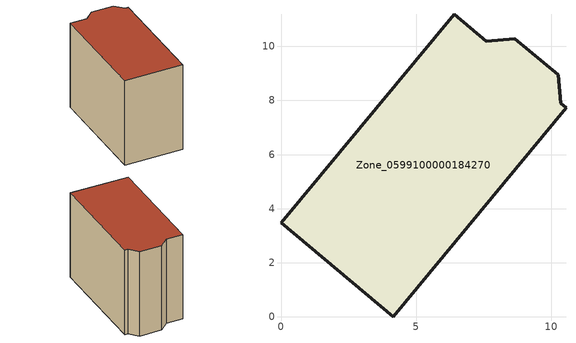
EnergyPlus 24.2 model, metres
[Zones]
Zone_0599100000184270
 floor ground (C_G): 0,3.47 6.4,11.19 7.59,10.19 8.65,10.28 10.25,8.94 10.34,7.89 10.54,7.72 4.16,0 z0
 wall outside (C_F): 4.16,0 10.54,7.72 10.34,7.89 10.25,8.94 8.65,10.28 7.59,10.19 6.4,11.19 0,3.47 4.16,0 z0:8.37
 roof outside (C_R): 8.65,10.28 7.59,10.19 6.4,11.19 0,3.47 4.16,0 10.54,7.72 10.34,7.89 10.25,8.94 z8.37
[BUILDING]
Pand.0599100000184270: North Axis=0; Terrain=City; Loads Convergence Tolerance Value=0.04; Temperature Convergence Tolerance Value=0.4; Solar Distribution=FullExterior; Maximum Number of Warmup Days=25; Minimum Number of Warmup Days=1
[Site:Location]
Rotterdam.The.Hague.AP_ZH_NLD Design_Conditions: Latitude=51.96; Longitude=4.45; Time Zone=1; Elevation=-4.5
[SITE:GROUNDTEMPERATURE:BUILDINGSURFACE]
18, 18, 18, 18, 18, 18, 18, 18, 18, 18, 18, 18
[MATERIAL] Thermal Absorptance=0.9; Solar Absorptance=0.7; Visible Absorptance=0.7
Name | Roughness | Thickness | Conductivity | Density | Specific Heat
G.TI.1946 | MediumSmooth | 0.15 | 1 | 540 | 1210
F.TI.1946 | Rough | 0.3 | 0.857143 | 1920 | 840
R.TI.1946 | MediumRough | 0.2 | 0.1 | 1500 | 1000
[CONSTRUCTION]
C_G: G.TI.1946
C_F: F.TI.1946
C_R: R.TI.1946
[ZONE]
Zone_0599100000184270: Type=1; Multiplier=1; Ceiling Height=Autocalculate; Volume=Autocalculate; Floor Area=autocalculate; Part of Total Floor Area=Yes
[ZONEINFILTRATION:DESIGNFLOWRATE]
Infil_Zone_0599100000184270: Zone or ZoneList or Space or SpaceList=Zone_0599100000184270; Schedule=AlwaysOn; Design Flow Rate Calculation Method=Flow/Area; Flow Rate per Floor Area=0.003; Constant Term Coefficient=1; Temperature Term Coefficient=0; Velocity Term Coefficient=0; Velocity Squared Term Coefficient=0
[HVACTEMPLATE:ZONE:IDEALLOADSAIRSYSTEM]
Zone_0599100000184270: Maximum Heating Supply Air Temperature=50; Minimum Cooling Supply Air Temperature=13; Maximum Heating Supply Air Humidity Ratio=0.0156; Minimum Cooling Supply Air Humidity Ratio=0.0077; Heating Limit=NoLimit; Cooling Limit=NoLimit; Dehumidification Control Type=ConstantSensibleHeatRatio; Cooling Sensible Heat Ratio=0.7; Dehumidification Setpoint=60; Humidification Control Type=None; Humidification Setpoint=30; Outdoor Air Method=None; Outdoor Air Flow Rate per Person=0.00944; Outdoor Air Flow Rate per Zone Floor Area=0; Outdoor Air Flow Rate per Zone=0; Demand Controlled Ventilation Type=None; Outdoor Air Economizer Type=NoEconomizer; Heat Recovery Type=None; Sensible Heat Recovery Effectiveness=0.7; Latent Heat Recovery Effectiveness=0.65
[ZONECONTROL:THERMOSTAT]
ThermostatControl_Zone_0599100000184270: Zone or ZoneList=Zone_0599100000184270; Control Type Schedule=DualSetpointControlType; Control 1=Thermostat_Zone_0599100000184270; Temperature Difference Between Cutout And Setpoint=0
[THERMOSTATSETPOINT:DUALSETPOINT]
Thermostat_Zone_0599100000184270: Heating Setpoint Temperature Schedule=HeatingSetpoint_Zone_0599100000184270; Cooling Setpoint Temperature Schedule=CoolingSetpoint_Zone_0599100000184270
[SCHEDULE:COMPACT]
HeatingSetpoint_Zone_0599100000184270: Through: 12/31, For: AllDays, Until: 24:00, 21
CoolingSetpoint_Zone_0599100000184270: Through: 12/31, For: AllDays, Until: 24:00, 24
DualSetpointControlType: Through: 12/31, For: AllDays, Until: 24:00, 4
AlwaysOn: Through: 12/31, For: AllDays, Until: 24:00, 1
